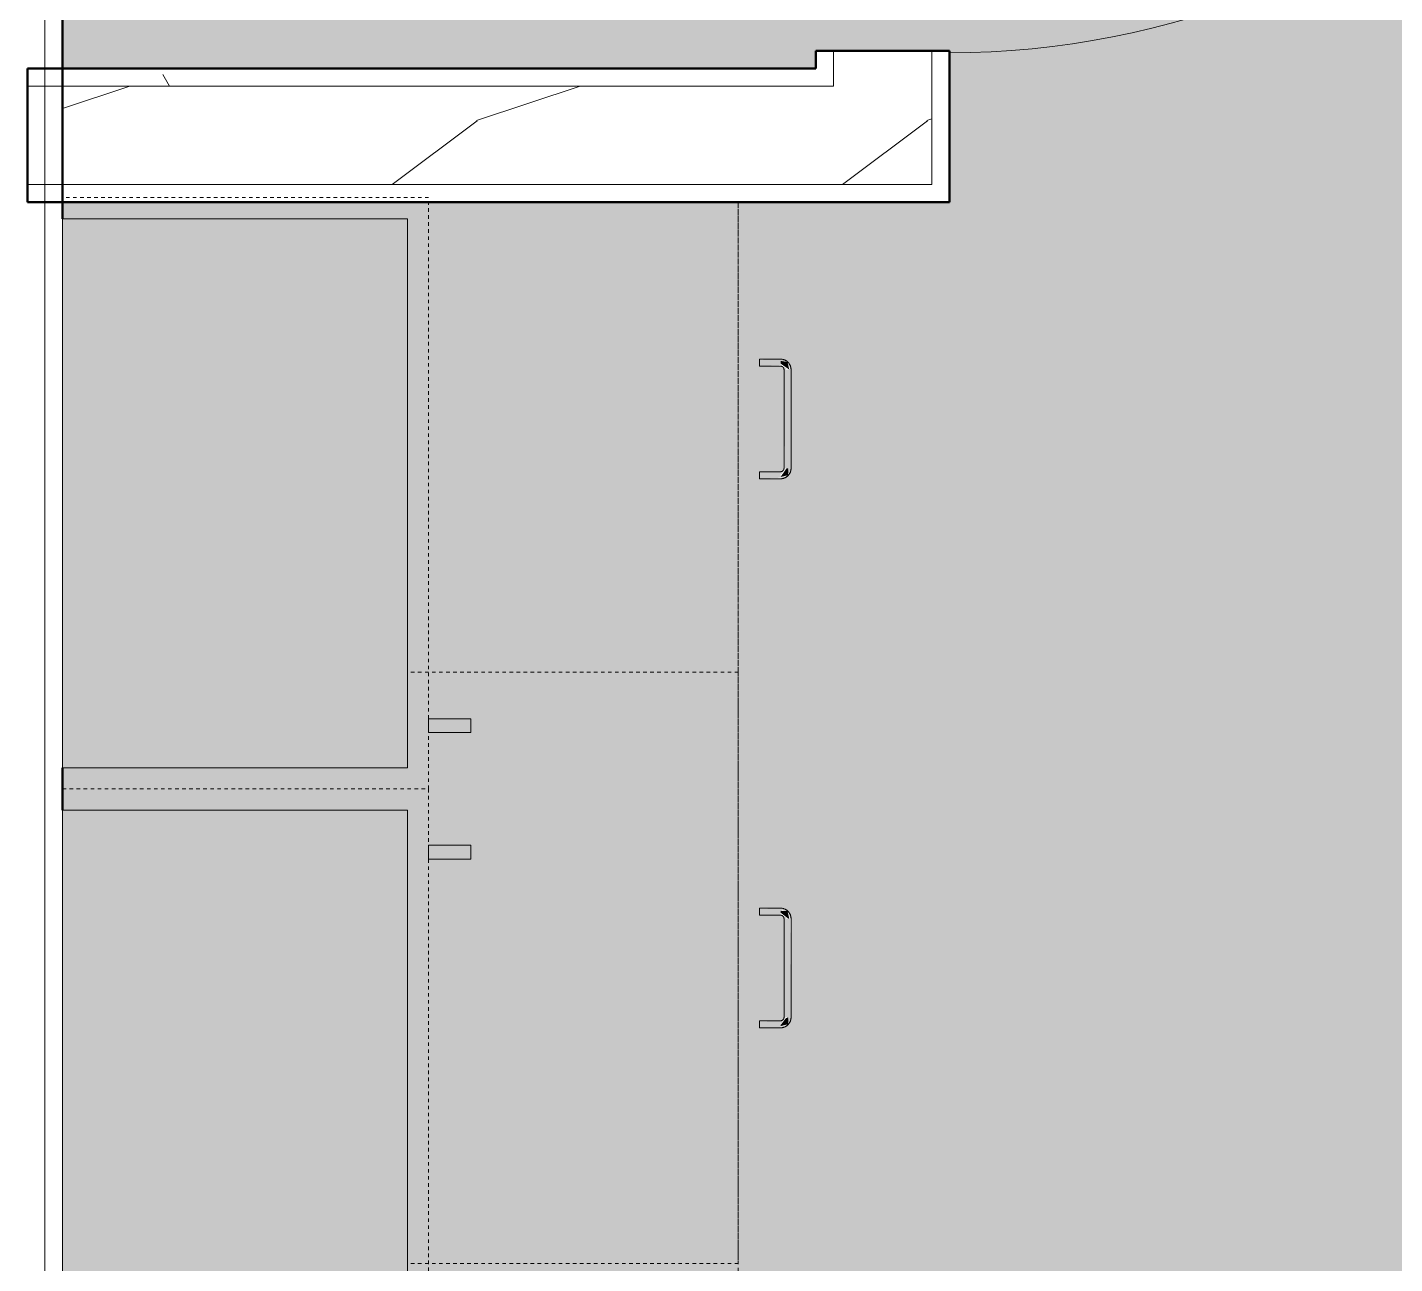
# Model space of a CAD drawing. Header units: inches. Extents: x -4218 to -1814, y 9706 to 12426.
# Drawn here: x -3336.97 to -3288.41, y 12035.33 to 12079.24 of the extents above; entities that cross this region are included whole.
import ezdxf

# ---------------------------------------------------------------- set-up
doc = ezdxf.new("R2010")
doc.units = ezdxf.units.IN
doc.header["$MEASUREMENT"] = 0
doc.linetypes.add('Dash', pattern=[0.25, 0.125, -0.125])
for name, color, linetype, lineweight in [('0-1', 7, 'Continuous', 5), ('0-2', 10, 'Continuous', 13), ('A-AREA-PATT-3', 7, 'Continuous', 9), ('A-DOOR-1', 7, 'Continuous', 9), ('A-DOOR-2', 50, 'Continuous', 20), ('A-WALL', 113, 'Continuous', 13), ('A-WALL-2', 250, 'Continuous', 50), ('A-WALL-3', 10, 'Continuous', 13), ('A-WALL-PATT-1', 7, 'Continuous', 9), ('A-WALL-PATT-2', 55, 'Continuous', 9), ('A-WALL-PATT-6', 111, 'Continuous', 9), ('I-WALL-3', 2, 'Continuous', 50), ('Q-CASE', 31, 'Continuous', 9), ('Q-CASE-1', 9, 'Continuous', 9), ('Q-CASE-3', 7, 'Continuous', 9), ('Q-CASE-4', 7, 'Dash', 9), ('Q-CASE-HDLN-1', 7, 'Dash', 9), ('Q-CASE-HDLN-2', 31, 'Continuous', 9)]:
    doc.layers.add(name, color=color, linetype=linetype, lineweight=lineweight)
pattern_1 = [(0, (0, 0), (30.72, 7.68), [1.267, -21.773, 1.267, -21.773, -122.88]), (0, (0, 0), (30.72, 7.68), [-46.08, 1.267, -44.813, 1.267, -21.773, -53.76]), (0, (0, 0), (30.72, 7.68), [-115.2, 1.267, -14.093, 1.267, -37.133]), (120, (11.52, 3.84), (-22.011075, 22.7643004), [1.267, -21.773, 1.267, -21.773, -122.88]), (120, (11.52, 3.84), (-22.011075, 22.7643004), [-46.08, 1.267, -44.813, 1.267, -21.773, -53.76]), (120, (11.52, 3.84), (-22.011075, 22.7643004), [-115.2, 1.267, -14.093, 1.267, -37.133]), (240, (15.36, 19.2), (-8.708925, -30.4443004), [1.267, -21.773, 1.267, -21.773, -122.88]), (240, (15.36, 19.2), (-8.708925, -30.4443004), [-46.08, 1.267, -44.813, 1.267, -21.773, -53.76]), (240, (15.36, 19.2), (-8.708925, -30.4443004), [-115.2, 1.267, -14.093, 1.267, -37.133])]
pattern_2 = [(216.87, (6.397, 15.994), (47.98094286, 31.9870857), [7.997, -71.971]), (206.565, (15.994, 11.196), (-15.993714, -15.9941327), [17.881, -17.881]), (198.435, (15.994, 3.199), (-31.9867405, -15.9938803), [10.115, -40.461])]

# ---------------------------------------------------------------- blocks, each defined once
blk = doc.blocks.new('OD_CW_Countertop - OD_CW_Countertop-2380624-FLOOR PLAN - 2ND FLOOR')
at = {"layer": 'Q-CASE-HDLN-1'}
blk.add_line((0.738, 0), (130.706, 0), dxfattribs=at)
blk = doc.blocks.new('Single-Flush - 30_ x 80_ - MAGIC PAK DOOR-1421383-FLOOR PLAN - 2ND FLOOR')
at = {"layer": 'A-DOOR-1'}
blk.add_arc((15, -2.375), 30.067, 180, 266.1859, dxfattribs=at)
at = {"layer": 'A-DOOR-2'}
for p, q in [((13, -2.375), (13, -32.375)), ((15, -2.375), (13, -2.375)), ((15, -2.375), (15, -32.375)), ((15, -32.375), (13, -32.375))]:
    blk.add_line(p, q, dxfattribs=at)
blk = doc.blocks.new('Drawer_Base_Cabinet_3_drawer_12205 - 21_-V65-FLOOR PLAN - 2ND FLOOR')
at = {"layer": 'Q-CASE'}
for points in [[(-1.383, -25.5), (-1.142, -25.5), (-1.174, -24.75), (-1.383, -24.75), (-1.383, -25.447)], [(2.617, -25.5), (2.858, -25.5), (2.826, -24.75), (2.617, -24.75)], [(-1.325, -25.5), (-1.262, -25.768), (-1.012, -25.782), (-1.047, -25.687), (-1.295, -25.5)], [(-1.012, -25.625), (-1.012, -25.875), (2.488, -25.838), (2.488, -25.625), (-0.425, -25.625)], [(2.488, -25.812), (2.756, -25.75), (2.77, -25.5), (2.705, -25.5), (2.488, -25.782)]]:
    blk.add_hatch(color=256, dxfattribs=at).paths.add_polyline_path(points, flags=0)
at = {"layer": 'Q-CASE-HDLN-1'}
for p, q in [((-9.762, -24), (-9.762, -12.25)), ((11.238, -24), (11.238, -12.25)), ((11.238, -24), (-9.762, -24))]:
    blk.add_line(p, q, dxfattribs=at)
at = {"layer": 'Q-CASE-HDLN-2'}
for p, q in [((-1.387, -24.75), (-1.387, -25.5)), ((-1.387, -24.75), (-1.383, -24.75)), ((-1.383, -24.75), (-1.387, -24.75)), ((-1.387, -24.75), (-1.387, -25.5)), ((-1.387, -24.75), (-1.383, -24.75)), ((-1.383, -24.75), (-1.387, -24.75)), ((-1.387, -24.75), (-1.387, -25.5)), ((-1.387, -24.75), (-1.137, -24.75)), ((-1.383, -24.75), (-1.387, -24.75)), ((-1.142, -24.75), (-1.137, -24.75)), ((-1.137, -24.75), (-1.142, -24.75)), ((-1.142, -24.75), (-1.137, -24.75)), ((-1.137, -24.75), (-1.142, -24.75)), ((-1.137, -24.75), (-1.142, -24.75)), ((-1.137, -25.5), (-1.137, -24.75)), ((-1.137, -25.5), (-1.137, -24.75)), ((-1.137, -25.5), (-1.137, -24.75)), ((2.613, -24.75), (2.613, -25.5)), ((2.617, -24.75), (2.613, -24.75)), ((2.613, -24.75), (2.617, -24.75)), ((2.613, -24.75), (2.613, -25.5)), ((2.617, -24.75), (2.613, -24.75)), ((2.613, -24.75), (2.617, -24.75)), ((2.613, -24.75), (2.613, -25.5)), ((2.617, -24.75), (2.613, -24.75)), ((2.613, -24.75), (2.863, -24.75)), ((2.863, -24.75), (2.858, -24.75)), ((2.858, -24.75), (2.863, -24.75)), ((2.863, -24.75), (2.858, -24.75)), ((2.858, -24.75), (2.863, -24.75)), ((2.863, -24.75), (2.858, -24.75)), ((2.863, -25.5), (2.863, -24.75)), ((2.863, -25.5), (2.863, -24.75)), ((2.863, -25.5), (2.863, -24.75)), ((2.488, -25.625), (-1.012, -25.625)), ((-1.012, -25.875), (2.488, -25.875))]:
    blk.add_line(p, q, dxfattribs=at)
at = {"layer": 'Q-CASE-HDLN-2', "flags": 128}
for points in [[(-1.387, -25.5), (-1.387, -25.515), (-1.386, -25.53), (-1.385, -25.545), (-1.383, -25.56), (-1.38, -25.575), (-1.377, -25.589), (-1.373, -25.604), (-1.368, -25.618), (-1.363, -25.632), (-1.358, -25.646), (-1.352, -25.66), (-1.345, -25.673), (-1.338, -25.686), (-1.33, -25.699), (-1.322, -25.712), (-1.313, -25.724), (-1.304, -25.736), (-1.294, -25.747), (-1.284, -25.758)], [(-1.387, -25.5), (-1.387, -25.515), (-1.386, -25.53), (-1.385, -25.545), (-1.383, -25.56), (-1.38, -25.575), (-1.377, -25.589), (-1.373, -25.604), (-1.368, -25.618), (-1.363, -25.632), (-1.358, -25.646), (-1.352, -25.66), (-1.345, -25.673), (-1.338, -25.686), (-1.33, -25.699), (-1.322, -25.712), (-1.313, -25.724), (-1.304, -25.736), (-1.294, -25.747), (-1.284, -25.758)], [(-1.387, -25.5), (-1.387, -25.515), (-1.386, -25.53), (-1.385, -25.545), (-1.383, -25.56), (-1.38, -25.575), (-1.377, -25.589), (-1.373, -25.604), (-1.368, -25.618), (-1.363, -25.632), (-1.358, -25.646), (-1.352, -25.66), (-1.345, -25.673), (-1.338, -25.686), (-1.33, -25.699), (-1.322, -25.712), (-1.313, -25.724), (-1.304, -25.736), (-1.294, -25.747), (-1.284, -25.758), (-1.274, -25.769), (-1.263, -25.779), (-1.251, -25.789), (-1.239, -25.798), (-1.227, -25.807), (-1.215, -25.816), (-1.202, -25.823), (-1.189, -25.831), (-1.176, -25.838), (-1.162, -25.844), (-1.148, -25.85), (-1.134, -25.855), (-1.12, -25.859), (-1.105, -25.863), (-1.091, -25.867), (-1.076, -25.87), (-1.061, -25.872), (-1.046, -25.873), (-1.031, -25.875), (-1.016, -25.875), (-1.012, -25.875)], [(-1.012, -25.625), (-1.017, -25.625), (-1.022, -25.625), (-1.027, -25.624), (-1.032, -25.623), (-1.037, -25.623), (-1.042, -25.621), (-1.047, -25.62), (-1.052, -25.619), (-1.056, -25.617), (-1.061, -25.615), (-1.066, -25.613), (-1.07, -25.611), (-1.074, -25.608), (-1.079, -25.606), (-1.083, -25.603), (-1.087, -25.6), (-1.091, -25.597), (-1.095, -25.594), (-1.098, -25.591), (-1.102, -25.587), (-1.105, -25.583), (-1.109, -25.58), (-1.112, -25.576), (-1.115, -25.572), (-1.117, -25.568), (-1.12, -25.563), (-1.123, -25.559), (-1.125, -25.554), (-1.127, -25.55), (-1.129, -25.545), (-1.131, -25.541), (-1.132, -25.536), (-1.133, -25.531), (-1.135, -25.526), (-1.135, -25.521), (-1.136, -25.516), (-1.137, -25.511), (-1.137, -25.506), (-1.137, -25.501), (-1.137, -25.5)], [(-1.012, -25.625), (-1.017, -25.625), (-1.022, -25.625), (-1.027, -25.624), (-1.032, -25.623), (-1.037, -25.623), (-1.042, -25.621), (-1.047, -25.62), (-1.052, -25.619), (-1.056, -25.617), (-1.061, -25.615), (-1.066, -25.613), (-1.07, -25.611), (-1.074, -25.608), (-1.079, -25.606), (-1.083, -25.603), (-1.087, -25.6), (-1.091, -25.597), (-1.095, -25.594), (-1.098, -25.591), (-1.102, -25.587), (-1.105, -25.583), (-1.109, -25.58), (-1.112, -25.576), (-1.115, -25.572), (-1.117, -25.568), (-1.12, -25.563), (-1.123, -25.559), (-1.125, -25.554), (-1.127, -25.55), (-1.129, -25.545), (-1.131, -25.541), (-1.132, -25.536), (-1.133, -25.531), (-1.135, -25.526), (-1.135, -25.521), (-1.136, -25.516), (-1.137, -25.511), (-1.137, -25.506), (-1.137, -25.501), (-1.137, -25.5)], [(-1.012, -25.625), (-1.017, -25.625), (-1.022, -25.625), (-1.027, -25.624), (-1.032, -25.623), (-1.037, -25.623), (-1.042, -25.621), (-1.047, -25.62), (-1.052, -25.619), (-1.056, -25.617), (-1.061, -25.615), (-1.066, -25.613), (-1.07, -25.611), (-1.074, -25.608), (-1.079, -25.606), (-1.083, -25.603), (-1.087, -25.6), (-1.091, -25.597), (-1.095, -25.594), (-1.098, -25.591), (-1.102, -25.587), (-1.105, -25.583), (-1.109, -25.58), (-1.112, -25.576), (-1.115, -25.572), (-1.117, -25.568), (-1.12, -25.563), (-1.123, -25.559), (-1.125, -25.554), (-1.127, -25.55), (-1.129, -25.545), (-1.131, -25.541), (-1.132, -25.536), (-1.133, -25.531), (-1.135, -25.526), (-1.135, -25.521), (-1.136, -25.516), (-1.137, -25.511), (-1.137, -25.506), (-1.137, -25.501), (-1.137, -25.5)], [(2.488, -25.875), (2.503, -25.875), (2.518, -25.874), (2.533, -25.872), (2.547, -25.87), (2.562, -25.868), (2.577, -25.864), (2.591, -25.86), (2.606, -25.856), (2.62, -25.851), (2.634, -25.845), (2.647, -25.839), (2.661, -25.833), (2.674, -25.825), (2.687, -25.818), (2.699, -25.81), (2.712, -25.801), (2.724, -25.792), (2.735, -25.782), (2.746, -25.772), (2.757, -25.761), (2.767, -25.75), (2.777, -25.739), (2.786, -25.727), (2.795, -25.715), (2.803, -25.703), (2.811, -25.69), (2.818, -25.677), (2.825, -25.663), (2.832, -25.65), (2.837, -25.636), (2.842, -25.622), (2.847, -25.608), (2.851, -25.593), (2.854, -25.578), (2.857, -25.564), (2.86, -25.549), (2.861, -25.534), (2.862, -25.519), (2.863, -25.504), (2.863, -25.5)], [(2.613, -25.5), (2.613, -25.505), (2.612, -25.51), (2.612, -25.515), (2.611, -25.52), (2.61, -25.525), (2.609, -25.53), (2.608, -25.535), (2.606, -25.539), (2.605, -25.544), (2.603, -25.549), (2.601, -25.553), (2.599, -25.558), (2.596, -25.562), (2.594, -25.566), (2.591, -25.571), (2.588, -25.575), (2.585, -25.579), (2.582, -25.582), (2.578, -25.586), (2.575, -25.59), (2.571, -25.593), (2.567, -25.596), (2.563, -25.599), (2.559, -25.602), (2.555, -25.605), (2.551, -25.608), (2.547, -25.61), (2.542, -25.613), (2.538, -25.615), (2.533, -25.617), (2.528, -25.618), (2.524, -25.62), (2.519, -25.621), (2.514, -25.622), (2.509, -25.623), (2.504, -25.624), (2.499, -25.624), (2.494, -25.625), (2.489, -25.625), (2.488, -25.625)], [(2.613, -25.5), (2.613, -25.505), (2.612, -25.51), (2.612, -25.515), (2.611, -25.52), (2.61, -25.525), (2.609, -25.53), (2.608, -25.535), (2.606, -25.539), (2.605, -25.544), (2.603, -25.549), (2.601, -25.553), (2.599, -25.558), (2.596, -25.562), (2.594, -25.566), (2.591, -25.571), (2.588, -25.575), (2.585, -25.579), (2.582, -25.582), (2.578, -25.586), (2.575, -25.59), (2.571, -25.593), (2.567, -25.596), (2.563, -25.599), (2.559, -25.602), (2.555, -25.605), (2.551, -25.608), (2.547, -25.61), (2.542, -25.613), (2.538, -25.615), (2.533, -25.617), (2.528, -25.618), (2.524, -25.62), (2.519, -25.621), (2.514, -25.622), (2.509, -25.623), (2.504, -25.624), (2.499, -25.624), (2.494, -25.625), (2.489, -25.625)], [(2.613, -25.5), (2.613, -25.505), (2.612, -25.51), (2.612, -25.515), (2.611, -25.52), (2.61, -25.525), (2.609, -25.53), (2.608, -25.535), (2.606, -25.539), (2.605, -25.544), (2.603, -25.549), (2.601, -25.553), (2.599, -25.558), (2.596, -25.562), (2.594, -25.566), (2.591, -25.571), (2.588, -25.575), (2.585, -25.579), (2.582, -25.582), (2.578, -25.586), (2.575, -25.59), (2.571, -25.593), (2.567, -25.596), (2.563, -25.599), (2.559, -25.602), (2.555, -25.605), (2.551, -25.608), (2.547, -25.61), (2.542, -25.613), (2.538, -25.615), (2.533, -25.617), (2.528, -25.618), (2.524, -25.62), (2.519, -25.621), (2.514, -25.622), (2.509, -25.623), (2.504, -25.624), (2.499, -25.624), (2.494, -25.625), (2.489, -25.625)], [(2.767, -25.75), (2.777, -25.739), (2.786, -25.727), (2.795, -25.715), (2.803, -25.703), (2.811, -25.69), (2.818, -25.677), (2.825, -25.663), (2.832, -25.65), (2.837, -25.636), (2.842, -25.622), (2.847, -25.608), (2.851, -25.593), (2.854, -25.578), (2.857, -25.564), (2.86, -25.549), (2.861, -25.534), (2.862, -25.519), (2.863, -25.504), (2.863, -25.5)], [(2.767, -25.75), (2.777, -25.739), (2.786, -25.727), (2.795, -25.715), (2.803, -25.703), (2.811, -25.69), (2.818, -25.677), (2.825, -25.663), (2.832, -25.65), (2.837, -25.636), (2.842, -25.622), (2.847, -25.608), (2.851, -25.593), (2.854, -25.578), (2.857, -25.564), (2.86, -25.549), (2.861, -25.534), (2.862, -25.519), (2.863, -25.504), (2.863, -25.5)], [(-1.263, -25.779), (-1.251, -25.789), (-1.239, -25.798), (-1.227, -25.807), (-1.215, -25.816), (-1.202, -25.823), (-1.189, -25.831), (-1.176, -25.838), (-1.162, -25.844), (-1.148, -25.85), (-1.134, -25.855), (-1.12, -25.859), (-1.105, -25.863), (-1.091, -25.867), (-1.076, -25.87), (-1.061, -25.872), (-1.046, -25.873), (-1.031, -25.875), (-1.016, -25.875), (-1.012, -25.875)], [(-1.263, -25.779), (-1.251, -25.789), (-1.239, -25.798), (-1.227, -25.807), (-1.215, -25.816), (-1.202, -25.823), (-1.189, -25.831), (-1.176, -25.838), (-1.162, -25.844), (-1.148, -25.85), (-1.134, -25.855), (-1.12, -25.859), (-1.105, -25.863), (-1.091, -25.867), (-1.076, -25.87), (-1.061, -25.872), (-1.046, -25.873), (-1.031, -25.875), (-1.016, -25.875), (-1.012, -25.875)], [(2.488, -25.875), (2.503, -25.875), (2.518, -25.874), (2.533, -25.872), (2.547, -25.87), (2.562, -25.868), (2.577, -25.864), (2.591, -25.86), (2.606, -25.856), (2.62, -25.851), (2.634, -25.845), (2.647, -25.839), (2.661, -25.833), (2.674, -25.825), (2.687, -25.818), (2.699, -25.81), (2.712, -25.801), (2.724, -25.792), (2.735, -25.782), (2.746, -25.772)], [(2.488, -25.875), (2.503, -25.875), (2.518, -25.874), (2.533, -25.872), (2.547, -25.87), (2.562, -25.868), (2.577, -25.864), (2.591, -25.86), (2.606, -25.856), (2.62, -25.851), (2.634, -25.845), (2.647, -25.839), (2.661, -25.833), (2.674, -25.825), (2.687, -25.818), (2.699, -25.81), (2.712, -25.801), (2.724, -25.792), (2.735, -25.782), (2.746, -25.772)]]:
    blk.add_lwpolyline(points, dxfattribs=at)
blk = doc.blocks.new('Drawer_Base_Cabinet_3_drawer_12205 - 18_-V83-FLOOR PLAN - 2ND FLOOR')
at = {"layer": 'Q-CASE'}
for points in [[(-1.142, -24.75), (-1.383, -24.75), (-1.351, -25.5), (-1.142, -25.5)], [(2.858, -25.174), (2.826, -24.75), (2.617, -24.75), (2.649, -25.5), (2.858, -25.5)], [(-1.012, -25.718), (-1.325, -25.5), (-1.262, -25.768), (-1.012, -25.782), (-1.012, -25.75)], [(2.488, -25.875), (2.488, -25.625), (-1.012, -25.662), (-1.012, -25.875), (2.431, -25.875)], [(2.8, -25.5), (2.705, -25.5), (2.488, -25.813), (2.756, -25.75), (2.776, -25.636)]]:
    blk.add_hatch(color=256, dxfattribs=at).paths.add_polyline_path(points, flags=0)
at = {"layer": 'Q-CASE-HDLN-1'}
for p, q in [((-8.262, -24), (-8.262, -12.25)), ((8.436, -24), (-8.262, -24))]:
    blk.add_line(p, q, dxfattribs=at)
at = {"layer": 'Q-CASE-HDLN-2'}
for p, q in [((-1.387, -24.75), (-1.387, -25.5)), ((-1.387, -24.75), (-1.383, -24.75)), ((-1.383, -24.75), (-1.387, -24.75)), ((-1.387, -24.75), (-1.387, -25.5)), ((-1.387, -24.75), (-1.383, -24.75)), ((-1.383, -24.75), (-1.387, -24.75)), ((-1.387, -24.75), (-1.387, -25.5)), ((-1.387, -24.75), (-1.137, -24.75)), ((-1.383, -24.75), (-1.387, -24.75)), ((-1.142, -24.75), (-1.137, -24.75)), ((-1.137, -24.75), (-1.142, -24.75)), ((-1.142, -24.75), (-1.137, -24.75)), ((-1.137, -24.75), (-1.142, -24.75)), ((-1.137, -24.75), (-1.142, -24.75)), ((-1.137, -25.5), (-1.137, -24.75)), ((-1.137, -25.5), (-1.137, -24.75)), ((-1.137, -25.5), (-1.137, -24.75)), ((2.613, -24.75), (2.613, -25.5)), ((2.617, -24.75), (2.613, -24.75)), ((2.613, -24.75), (2.617, -24.75)), ((2.613, -24.75), (2.613, -25.5)), ((2.617, -24.75), (2.613, -24.75)), ((2.613, -24.75), (2.617, -24.75)), ((2.613, -24.75), (2.613, -25.5)), ((2.617, -24.75), (2.613, -24.75)), ((2.613, -24.75), (2.863, -24.75)), ((2.863, -24.75), (2.858, -24.75)), ((2.858, -24.75), (2.863, -24.75)), ((2.863, -24.75), (2.858, -24.75)), ((2.858, -24.75), (2.863, -24.75)), ((2.863, -24.75), (2.858, -24.75)), ((2.863, -25.5), (2.863, -24.75)), ((2.863, -25.5), (2.863, -24.75)), ((2.863, -25.5), (2.863, -24.75)), ((2.488, -25.625), (-1.012, -25.625)), ((-1.012, -25.875), (2.488, -25.875))]:
    blk.add_line(p, q, dxfattribs=at)
at = {"layer": 'Q-CASE-HDLN-2', "flags": 128}
for points in [[(-1.387, -25.5), (-1.387, -25.515), (-1.386, -25.53), (-1.385, -25.545), (-1.383, -25.56), (-1.38, -25.575), (-1.377, -25.589), (-1.373, -25.604), (-1.368, -25.618), (-1.363, -25.632), (-1.358, -25.646), (-1.352, -25.66), (-1.345, -25.673), (-1.338, -25.686), (-1.33, -25.699), (-1.322, -25.712), (-1.313, -25.724), (-1.304, -25.736), (-1.294, -25.747), (-1.284, -25.758)], [(-1.387, -25.5), (-1.387, -25.515), (-1.386, -25.53), (-1.385, -25.545), (-1.383, -25.56), (-1.38, -25.575), (-1.377, -25.589), (-1.373, -25.604), (-1.368, -25.618), (-1.363, -25.632), (-1.358, -25.646), (-1.352, -25.66), (-1.345, -25.673), (-1.338, -25.686), (-1.33, -25.699), (-1.322, -25.712), (-1.313, -25.724), (-1.304, -25.736), (-1.294, -25.747), (-1.284, -25.758)], [(-1.387, -25.5), (-1.387, -25.515), (-1.386, -25.53), (-1.385, -25.545), (-1.383, -25.56), (-1.38, -25.575), (-1.377, -25.589), (-1.373, -25.604), (-1.368, -25.618), (-1.363, -25.632), (-1.358, -25.646), (-1.352, -25.66), (-1.345, -25.673), (-1.338, -25.686), (-1.33, -25.699), (-1.322, -25.712), (-1.313, -25.724), (-1.304, -25.736), (-1.294, -25.747), (-1.284, -25.758), (-1.274, -25.769), (-1.263, -25.779), (-1.251, -25.789), (-1.239, -25.798), (-1.227, -25.807), (-1.215, -25.816), (-1.202, -25.823), (-1.189, -25.831), (-1.176, -25.838), (-1.162, -25.844), (-1.148, -25.85), (-1.134, -25.855), (-1.12, -25.859), (-1.105, -25.863), (-1.091, -25.867), (-1.076, -25.87), (-1.061, -25.872), (-1.046, -25.873), (-1.031, -25.875), (-1.016, -25.875), (-1.012, -25.875)], [(-1.012, -25.625), (-1.017, -25.625), (-1.022, -25.625), (-1.027, -25.624), (-1.032, -25.623), (-1.037, -25.623), (-1.042, -25.621), (-1.047, -25.62), (-1.052, -25.619), (-1.056, -25.617), (-1.061, -25.615), (-1.066, -25.613), (-1.07, -25.611), (-1.074, -25.608), (-1.079, -25.606), (-1.083, -25.603), (-1.087, -25.6), (-1.091, -25.597), (-1.095, -25.594), (-1.098, -25.591), (-1.102, -25.587), (-1.105, -25.583), (-1.109, -25.58), (-1.112, -25.576), (-1.115, -25.572), (-1.117, -25.568), (-1.12, -25.563), (-1.123, -25.559), (-1.125, -25.554), (-1.127, -25.55), (-1.129, -25.545), (-1.131, -25.541), (-1.132, -25.536), (-1.133, -25.531), (-1.135, -25.526), (-1.135, -25.521), (-1.136, -25.516), (-1.137, -25.511), (-1.137, -25.506), (-1.137, -25.501), (-1.137, -25.5)], [(-1.012, -25.625), (-1.017, -25.625), (-1.022, -25.625), (-1.027, -25.624), (-1.032, -25.623), (-1.037, -25.623), (-1.042, -25.621), (-1.047, -25.62), (-1.052, -25.619), (-1.056, -25.617), (-1.061, -25.615), (-1.066, -25.613), (-1.07, -25.611), (-1.074, -25.608), (-1.079, -25.606), (-1.083, -25.603), (-1.087, -25.6), (-1.091, -25.597), (-1.095, -25.594), (-1.098, -25.591), (-1.102, -25.587), (-1.105, -25.583), (-1.109, -25.58), (-1.112, -25.576), (-1.115, -25.572), (-1.117, -25.568), (-1.12, -25.563), (-1.123, -25.559), (-1.125, -25.554), (-1.127, -25.55), (-1.129, -25.545), (-1.131, -25.541), (-1.132, -25.536), (-1.133, -25.531), (-1.135, -25.526), (-1.135, -25.521), (-1.136, -25.516), (-1.137, -25.511), (-1.137, -25.506), (-1.137, -25.501), (-1.137, -25.5)], [(-1.012, -25.625), (-1.017, -25.625), (-1.022, -25.625), (-1.027, -25.624), (-1.032, -25.623), (-1.037, -25.623), (-1.042, -25.621), (-1.047, -25.62), (-1.052, -25.619), (-1.056, -25.617), (-1.061, -25.615), (-1.066, -25.613), (-1.07, -25.611), (-1.074, -25.608), (-1.079, -25.606), (-1.083, -25.603), (-1.087, -25.6), (-1.091, -25.597), (-1.095, -25.594), (-1.098, -25.591), (-1.102, -25.587), (-1.105, -25.583), (-1.109, -25.58), (-1.112, -25.576), (-1.115, -25.572), (-1.117, -25.568), (-1.12, -25.563), (-1.123, -25.559), (-1.125, -25.554), (-1.127, -25.55), (-1.129, -25.545), (-1.131, -25.541), (-1.132, -25.536), (-1.133, -25.531), (-1.135, -25.526), (-1.135, -25.521), (-1.136, -25.516), (-1.137, -25.511), (-1.137, -25.506), (-1.137, -25.501), (-1.137, -25.5)], [(2.488, -25.875), (2.503, -25.875), (2.518, -25.874), (2.533, -25.872), (2.547, -25.87), (2.562, -25.868), (2.577, -25.864), (2.591, -25.86), (2.606, -25.856), (2.62, -25.851), (2.634, -25.845), (2.647, -25.839), (2.661, -25.833), (2.674, -25.825), (2.687, -25.818), (2.699, -25.81), (2.712, -25.801), (2.724, -25.792), (2.735, -25.782), (2.746, -25.772), (2.757, -25.761), (2.767, -25.75), (2.777, -25.739), (2.786, -25.727), (2.795, -25.715), (2.803, -25.703), (2.811, -25.69), (2.818, -25.677), (2.825, -25.663), (2.832, -25.65), (2.837, -25.636), (2.842, -25.622), (2.847, -25.608), (2.851, -25.593), (2.854, -25.578), (2.857, -25.564), (2.86, -25.549), (2.861, -25.534), (2.862, -25.519), (2.863, -25.504), (2.863, -25.5)], [(2.613, -25.5), (2.613, -25.505), (2.612, -25.51), (2.612, -25.515), (2.611, -25.52), (2.61, -25.525), (2.609, -25.53), (2.608, -25.535), (2.606, -25.539), (2.605, -25.544), (2.603, -25.549), (2.601, -25.553), (2.599, -25.558), (2.596, -25.562), (2.594, -25.566), (2.591, -25.571), (2.588, -25.575), (2.585, -25.579), (2.582, -25.582), (2.578, -25.586), (2.575, -25.59), (2.571, -25.593), (2.567, -25.596), (2.563, -25.599), (2.559, -25.602), (2.555, -25.605), (2.551, -25.608), (2.547, -25.61), (2.542, -25.613), (2.538, -25.615), (2.533, -25.617), (2.528, -25.618), (2.524, -25.62), (2.519, -25.621), (2.514, -25.622), (2.509, -25.623), (2.504, -25.624), (2.499, -25.624), (2.494, -25.625), (2.489, -25.625), (2.488, -25.625)], [(2.613, -25.5), (2.613, -25.505), (2.612, -25.51), (2.612, -25.515), (2.611, -25.52), (2.61, -25.525), (2.609, -25.53), (2.608, -25.535), (2.606, -25.539), (2.605, -25.544), (2.603, -25.549), (2.601, -25.553), (2.599, -25.558), (2.596, -25.562), (2.594, -25.566), (2.591, -25.571), (2.588, -25.575), (2.585, -25.579), (2.582, -25.582), (2.578, -25.586), (2.575, -25.59), (2.571, -25.593), (2.567, -25.596), (2.563, -25.599), (2.559, -25.602), (2.555, -25.605), (2.551, -25.608), (2.547, -25.61), (2.542, -25.613), (2.538, -25.615), (2.533, -25.617), (2.528, -25.618), (2.524, -25.62), (2.519, -25.621), (2.514, -25.622), (2.509, -25.623), (2.504, -25.624), (2.499, -25.624), (2.494, -25.625), (2.489, -25.625)], [(2.613, -25.5), (2.613, -25.505), (2.612, -25.51), (2.612, -25.515), (2.611, -25.52), (2.61, -25.525), (2.609, -25.53), (2.608, -25.535), (2.606, -25.539), (2.605, -25.544), (2.603, -25.549), (2.601, -25.553), (2.599, -25.558), (2.596, -25.562), (2.594, -25.566), (2.591, -25.571), (2.588, -25.575), (2.585, -25.579), (2.582, -25.582), (2.578, -25.586), (2.575, -25.59), (2.571, -25.593), (2.567, -25.596), (2.563, -25.599), (2.559, -25.602), (2.555, -25.605), (2.551, -25.608), (2.547, -25.61), (2.542, -25.613), (2.538, -25.615), (2.533, -25.617), (2.528, -25.618), (2.524, -25.62), (2.519, -25.621), (2.514, -25.622), (2.509, -25.623), (2.504, -25.624), (2.499, -25.624), (2.494, -25.625), (2.489, -25.625)], [(2.767, -25.75), (2.777, -25.739), (2.786, -25.727), (2.795, -25.715), (2.803, -25.703), (2.811, -25.69), (2.818, -25.677), (2.825, -25.663), (2.832, -25.65), (2.837, -25.636), (2.842, -25.622), (2.847, -25.608), (2.851, -25.593), (2.854, -25.578), (2.857, -25.564), (2.86, -25.549), (2.861, -25.534), (2.862, -25.519), (2.863, -25.504), (2.863, -25.5)], [(2.767, -25.75), (2.777, -25.739), (2.786, -25.727), (2.795, -25.715), (2.803, -25.703), (2.811, -25.69), (2.818, -25.677), (2.825, -25.663), (2.832, -25.65), (2.837, -25.636), (2.842, -25.622), (2.847, -25.608), (2.851, -25.593), (2.854, -25.578), (2.857, -25.564), (2.86, -25.549), (2.861, -25.534), (2.862, -25.519), (2.863, -25.504), (2.863, -25.5)], [(-1.263, -25.779), (-1.251, -25.789), (-1.239, -25.798), (-1.227, -25.807), (-1.215, -25.816), (-1.202, -25.823), (-1.189, -25.831), (-1.176, -25.838), (-1.162, -25.844), (-1.148, -25.85), (-1.134, -25.855), (-1.12, -25.859), (-1.105, -25.863), (-1.091, -25.867), (-1.076, -25.87), (-1.061, -25.872), (-1.046, -25.873), (-1.031, -25.875), (-1.016, -25.875), (-1.012, -25.875)], [(-1.263, -25.779), (-1.251, -25.789), (-1.239, -25.798), (-1.227, -25.807), (-1.215, -25.816), (-1.202, -25.823), (-1.189, -25.831), (-1.176, -25.838), (-1.162, -25.844), (-1.148, -25.85), (-1.134, -25.855), (-1.12, -25.859), (-1.105, -25.863), (-1.091, -25.867), (-1.076, -25.87), (-1.061, -25.872), (-1.046, -25.873), (-1.031, -25.875), (-1.016, -25.875), (-1.012, -25.875)], [(2.488, -25.875), (2.503, -25.875), (2.518, -25.874), (2.533, -25.872), (2.547, -25.87), (2.562, -25.868), (2.577, -25.864), (2.591, -25.86), (2.606, -25.856), (2.62, -25.851), (2.634, -25.845), (2.647, -25.839), (2.661, -25.833), (2.674, -25.825), (2.687, -25.818), (2.699, -25.81), (2.712, -25.801), (2.724, -25.792), (2.735, -25.782), (2.746, -25.772)], [(2.488, -25.875), (2.503, -25.875), (2.518, -25.874), (2.533, -25.872), (2.547, -25.87), (2.562, -25.868), (2.577, -25.864), (2.591, -25.86), (2.606, -25.856), (2.62, -25.851), (2.634, -25.845), (2.647, -25.839), (2.661, -25.833), (2.674, -25.825), (2.687, -25.818), (2.699, -25.81), (2.712, -25.801), (2.724, -25.792), (2.735, -25.782), (2.746, -25.772)]]:
    blk.add_lwpolyline(points, dxfattribs=at)
blk = doc.blocks.new('300 Series Wall Hung Cabinet_301 - 21_-2351003-FLOOR PLAN - 2ND FLOOR')
at = {"layer": 'Q-CASE-1'}
for points in [[(-8.5, 13.188), (-8.012, 13.188), (-8.012, 14.687), (-8.5, 14.687)], [(-9.75, 0.187), (9.75, 0.187), (9.75, 12.438), (-9.75, 12.438), (-9.75, 8.386)]]:
    blk.add_hatch(color=256, dxfattribs=at).paths.add_polyline_path(points, flags=0)
at = {"layer": 'Q-CASE-3'}
for p, q in [((-8.012, 14.687), (-8.5, 14.687)), ((-8.5, 14.687), (-8.5, 13.188)), ((-8.012, 13.188), (-8.012, 14.687)), ((-8.012, 13.188), (-8.5, 13.188)), ((9.75, 12.438), (-9.75, 12.438)), ((-9.75, 12.438), (-9.75, 0.187)), ((9.75, 0.187), (9.75, 12.438)), ((-9.75, 0.187), (9.75, 0.187))]:
    blk.add_line(p, q, dxfattribs=at)
at = {"layer": 'Q-CASE-4'}
for p, q in [((-10.5, 0.187), (-10.5, 13.188)), ((-10.5, 13.188), (10.5, 13.188)), ((10.5, 13.188), (10.5, 0.187)), ((10.5, 0.187), (-10.5, 0.187))]:
    blk.add_line(p, q, dxfattribs=at)
blk = doc.blocks.new('300 Series Wall Hung Cabinet_301 - 21_-2351527-FLOOR PLAN - 2ND FLOOR')
at = {"layer": 'Q-CASE-1'}
for points in [[(9.75, -0.188), (-9.75, -0.188), (-9.75, -12.438), (9.75, -12.438), (9.75, -8.386)], [(-8.012, -13.188), (-8.5, -13.188), (-8.5, -14.687), (-8.012, -14.687)]]:
    blk.add_hatch(color=256, dxfattribs=at).paths.add_polyline_path(points, flags=0)
at = {"layer": 'Q-CASE-3'}
for p, q in [((9.75, -0.188), (-9.75, -0.188)), ((-9.75, -0.188), (-9.75, -12.438)), ((9.75, -12.438), (9.75, -0.188)), ((-9.75, -12.438), (9.75, -12.438)), ((-8.5, -13.188), (-8.012, -13.188)), ((-8.5, -13.188), (-8.5, -14.687)), ((-8.012, -14.687), (-8.012, -13.188)), ((-8.5, -14.687), (-8.012, -14.687))]:
    blk.add_line(p, q, dxfattribs=at)
at = {"layer": 'Q-CASE-4'}
for p, q in [((10.5, -0.188), (-10.5, -0.188)), ((-10.5, -0.188), (-10.5, -13.188)), ((10.5, -13.188), (10.5, -0.188)), ((-10.5, -13.188), (10.5, -13.188))]:
    blk.add_line(p, q, dxfattribs=at)
blk = doc.blocks.new('CTR - 1st Phase - Unit Layouts_rvt-1-FLOOR PLAN - 2ND FLOOR')
at = {"layer": 'A-WALL-PATT-1'}
h = blk.add_hatch(dxfattribs=at)
h.set_pattern_fill('FP_1', color=256, style=0, pattern_type=2)
h.set_pattern_definition(pattern_1)
h.paths.add_polyline_path([(-3308.972, 12077.152), (-3308.347, 12077.152), (-3308.347, 12078.402), (-3308.972, 12078.402), (-3308.972, 12077.777)], flags=0)
h.paths.add_polyline_path([(-3308.972, 12108.402), (-3308.347, 12108.402), (-3308.347, 12109.714), (-3308.972, 12109.714)], flags=0)
h = blk.add_hatch(dxfattribs=at)
h.set_pattern_fill('FP_1', color=256, style=0, pattern_type=2)
h.set_pattern_definition(pattern_1)
h.paths.add_polyline_path([(-3329.094, 12077.152), (-3308.972, 12077.152), (-3308.972, 12077.777), (-3335.724, 12077.777), (-3335.724, 12077.152)], flags=0)
h = blk.add_hatch(dxfattribs=at)
h.set_pattern_fill('FP_1', color=256, style=0, pattern_type=2)
h.set_pattern_definition(pattern_1)
h.paths.add_polyline_path([(-3308.972, 12073.027), (-3304.847, 12073.027), (-3304.847, 12073.652), (-3335.724, 12073.624), (-3335.724, 12073.027), (-3312.21, 12073.027)], flags=0)
at = {"layer": 'A-WALL-PATT-2'}
h = blk.add_hatch(dxfattribs=at)
h.set_pattern_fill('FP_2', color=256, style=0, pattern_type=2)
h.set_pattern_definition(pattern_2)
h.paths.add_polyline_path([(-3308.347, 12073.652), (-3304.847, 12073.652), (-3304.847, 12078.402), (-3308.347, 12078.402), (-3308.347, 12077.152)], flags=0)
h.paths.add_polyline_path([(-3308.347, 12108.402), (-3304.847, 12108.402), (-3304.847, 12109.714), (-3308.347, 12109.714)], flags=0)
h = blk.add_hatch(dxfattribs=at)
h.set_pattern_fill('FP_2', color=256, style=0, pattern_type=2)
h.set_pattern_definition(pattern_2)
h.paths.add_polyline_path([(-3312.21, 12073.652), (-3308.347, 12073.652), (-3308.347, 12077.152), (-3335.724, 12077.152), (-3335.724, 12073.652), (-3323.474, 12073.652)], flags=0)
at = {"layer": 'A-WALL-2'}
for p, q in [((-3308.972, 12078.402), (-3308.972, 12077.777)), ((-3304.222, 12078.402), (-3308.972, 12078.402)), ((-3304.222, 12073.027), (-3304.222, 12078.402)), ((-3308.972, 12077.777), (-3336.974, 12077.777)), ((-3336.974, 12077.777), (-3336.974, 12073.027)), ((-3336.974, 12073.027), (-3308.972, 12073.027)), ((-3308.972, 12073.027), (-3304.847, 12073.027)), ((-3304.847, 12073.027), (-3304.222, 12073.027))]:
    blk.add_line(p, q, dxfattribs=at)
at = {"layer": 'A-WALL-3'}
for p, q in [((-3308.347, 12077.152), (-3308.347, 12078.402)), ((-3304.847, 12073.652), (-3304.847, 12078.402)), ((-3336.974, 12077.152), (-3308.972, 12077.152)), ((-3308.347, 12077.152), (-3308.972, 12077.152)), ((-3336.974, 12073.652), (-3308.972, 12073.652)), ((-3308.347, 12073.652), (-3308.972, 12073.652)), ((-3304.847, 12073.652), (-3308.347, 12073.652))]:
    blk.add_line(p, q, dxfattribs=at)
at = {"layer": '0-2'}
for name, p, rotation in [('Single-Flush - 30_ x 80_ - MAGIC PAK DOOR-1421383-FLOOR PLAN - 2ND FLOOR', (-3306.597, 12093.402), 90.00000000004073), ('300 Series Wall Hung Cabinet_301 - 21_-2351527-FLOOR PLAN - 2ND FLOOR', (-3335.911, 12062.687), 89.9999999999932), ('Drawer_Base_Cabinet_3_drawer_12205 - 18_-V83-FLOOR PLAN - 2ND FLOOR', (-3335.724, 12064.591), 89.99999999994807), ('OD_CW_Countertop - OD_CW_Countertop-2380624-FLOOR PLAN - 2ND FLOOR', (-3311.724, 11942.32), 90.00000000003712), ('Drawer_Base_Cabinet_3_drawer_12205 - 21_-V65-FLOOR PLAN - 2ND FLOOR', (-3335.724, 12045.091), 89.99999999994807), ('300 Series Wall Hung Cabinet_301 - 21_-2351003-FLOOR PLAN - 2ND FLOOR', (-3335.911, 12041.687), 269.9999999999932)]:
    blk.add_blockref(name, p, dxfattribs=dict(at, rotation=rotation))

msp = doc.modelspace()

# ---------------------------------------------------------------- hatches: boundary and pattern name
at = {"layer": 'A-AREA-PATT-3'}
h = msp.add_hatch(color=256, dxfattribs=at)
h.paths.add_polyline_path([(-3335.72374, 11725.9894), (-3288.22887, 11725.9894), (-3288.22887, 11733.71103), (-3288.1019, 11734.67544), (-3287.72965, 11735.57414), (-3287.13748, 11736.34586), (-3286.36576, 11736.93803), (-3285.46706, 11737.31028), (-3284.42634, 11737.43725), (-3283.11431, 11737.43725), (-3283.46202, 11740.46103), (-3284.65378, 11741.46103), (-3285.22054, 11742.46103), (-3285.48849, 11743.46103), (-3285.66549, 11744.46483), (-3285.75264, 11745.46103), (-3285.57833, 11747.45342), (-3285.0404, 11749.46103), (-3284.31246, 11751.46103), (-3283.37984, 11753.46103), (-3281.99241, 11755.46103), (-3280.99241, 11756.46103), (-3280.12638, 11756.96103), (-3278.75264, 11757.46103), (-3277.75264, 11757.46103), (-3276.37891, 11756.96103), (-3275.51288, 11756.46103), (-3274.51288, 11755.46103), (-3273.04327, 11753.28478), (-3272.19283, 11751.46103), (-3271.46489, 11749.46103), (-3270.90655, 11747.22013), (-3270.75264, 11745.46103), (-3270.92696, 11743.97055), (-3271.0168, 11743.46103), (-3271.28475, 11742.46103), (-3271.85151, 11741.46103), (-3273.04327, 11740.46103), (-3273.39098, 11737.43725), (-3272.00264, 11737.43725), (-3271.03823, 11737.31028), (-3270.13953, 11736.93803), (-3269.36781, 11736.34586), (-3268.77564, 11735.57414), (-3268.40339, 11734.67544), (-3268.27642, 11733.71103), (-3268.27642, 11725.9894), (-3209.12374, 11725.9894), (-3209.12374, 11789.2457), (-3215.64687, 11789.25497), (-3215.64687, 11793.9957), (-3204.37374, 11793.9957), (-3204.37374, 11743.9894), (-3179.12374, 11743.9894), (-3179.12374, 11742.0519), (-3178.49874, 11742.0519), (-3178.49874, 11739.9894), (-3143.74874, 11739.9894), (-3143.74874, 11742.0519), (-3143.12374, 11742.0519), (-3143.12374, 11743.9894), (-3140.12374, 11743.9894), (-3140.12374, 12076.8468), (-3144.35196, 12076.8468), (-3144.35196, 12081.5968), (-3140.12374, 12081.5968), (-3140.12374, 12109.7144), (-3142.32374, 12109.7144), (-3142.32374, 12087.4019), (-3170.19874, 12087.4019), (-3170.19874, 12109.7144), (-3175.64952, 12109.7144), (-3175.64952, 12081.5968), (-3174.35196, 12081.5968), (-3174.35196, 12076.8468), (-3180.39952, 12076.8468), (-3180.39952, 12109.7144), (-3304.22233, 12109.7144), (-3304.22233, 12108.4019), (-3308.97233, 12108.4019), (-3308.97233, 12109.7144), (-3335.72374, 12109.7144), (-3335.72374, 12077.7769), (-3308.97233, 12077.7769), (-3308.97233, 12078.4019), (-3304.22233, 12078.4019), (-3304.22233, 12073.0269), (-3335.72374, 12073.0269), (-3335.72374, 12072.43664), (-3323.47374, 12072.43664), (-3323.47374, 12052.93664), (-3335.72374, 12052.93664), (-3335.72374, 12051.43664), (-3323.47374, 12051.43664), (-3323.47374, 12031.93664), (-3335.72374, 12031.93664), (-3335.72374, 12030.43664), (-3323.47374, 12030.43664), (-3323.47374, 12010.93664), (-3335.72374, 12010.93664), (-3335.72374, 12009.43664), (-3323.47374, 12009.43664), (-3323.47374, 11989.93664), (-3335.72374, 11989.93664), (-3335.72374, 11989.5582), (-3312.34874, 11989.5582), (-3312.34874, 11959.5582), (-3320.1244, 11959.5582), (-3320.13822, 11959.1207), (-3321.11744, 11959.1207), (-3321.11744, 11959.5582), (-3321.23555, 11959.5582), (-3321.23555, 11959.1207), (-3335.72374, 11959.1207), (-3335.72374, 11958.3707), (-3323.47374, 11958.3707), (-3323.47374, 11944.8707), (-3335.72374, 11944.8707), (-3335.72374, 11944.1207), (-3322.72374, 11944.1207), (-3313.02183, 11934.41879), (-3311.9617, 11935.47893), (-3311.61632, 11935.13354), (-3312.67645, 11934.07341), (-3310.72374, 11932.1207), (-3310.72374, 11919.1207), (-3335.72374, 11919.1207), (-3335.72374, 11918.7457), (-3186.87374, 11918.7457), (-3186.87374, 11921.0582), (-3222.62374, 11921.0582), (-3222.62374, 11951.0582), (-3186.87374, 11951.0582), (-3186.87374, 11940.75673), (-3182.12374, 11940.75673), (-3182.12374, 11833.09756), (-3204.37374, 11833.09756), (-3204.37374, 11829.9957), (-3209.12374, 11829.9957), (-3209.12374, 11833.09756), (-3215.64687, 11833.09756), (-3215.64687, 11840.50673), (-3216.39687, 11840.50673), (-3216.39687, 11843.00673), (-3215.64687, 11843.00673), (-3215.64687, 11874.25673), (-3214.27187, 11874.25673), (-3214.27187, 11903.25673), (-3215.64687, 11903.25673), (-3215.64687, 11903.50673), (-3216.39687, 11903.50673), (-3216.39687, 11906.00673), (-3215.64687, 11906.00673), (-3215.64687, 11913.9957), (-3335.72374, 11913.9957), (-3335.72374, 11793.9957), (-3249.64687, 11793.9957), (-3249.64687, 11793.1207), (-3285.64687, 11793.1207), (-3285.64687, 11790.1207), (-3249.64687, 11790.1207), (-3249.64687, 11789.2457), (-3335.72374, 11789.2457), (-3335.72374, 11753.2457), (-3299.72374, 11753.2457), (-3299.72374, 11748.4957), (-3335.72374, 11748.4957), (-3335.72374, 11727.07157)], flags=0)
h.paths.add_polyline_path([(-3297.31257, 11727.4957), (-3297.77581, 11727.50633), (-3297.77581, 11751.4957), (-3298.02581, 11751.4957), (-3298.02581, 11769.4957), (-3297.77581, 11769.4957), (-3297.75452, 11772.4957), (-3296.52581, 11772.4957), (-3296.52581, 11769.4957), (-3296.27581, 11769.4957), (-3296.27581, 11754.22967), (-3296.09874, 11754.22967), (-3296.09874, 11752.72967), (-3296.27581, 11752.72967), (-3296.27581, 11751.4957), (-3296.52581, 11751.4957), (-3296.54711, 11727.4957), (-3297.15081, 11727.4957)], flags=0)
h.paths.add_polyline_path([(-3303.84874, 11728.68481), (-3304.47374, 11728.68481), (-3304.47374, 11730.4957), (-3299.72374, 11730.4957), (-3299.72374, 11728.68481), (-3302.09874, 11728.68481)], flags=0)
h.paths.add_polyline_path([(-3227.79203, 11728.85981), (-3242.01626, 11728.85981), (-3242.6633, 11728.94499), (-3243.26626, 11729.19474), (-3243.78402, 11729.59204), (-3244.18132, 11730.10981), (-3244.43107, 11730.71276), (-3244.51626, 11731.35981), (-3244.511, 11742.72256), (-3244.397, 11743.58851), (-3244.04735, 11744.43264), (-3243.49113, 11745.15751), (-3242.76626, 11745.71373), (-3241.92212, 11746.06338), (-3241.01626, 11746.18264), (-3228.15209, 11746.18264), (-3227.29258, 11746.06949), (-3226.49165, 11745.73773), (-3225.80388, 11745.20998), (-3225.27613, 11744.52221), (-3224.94437, 11743.72128), (-3224.83122, 11742.72256), (-3224.83122, 11731.35981), (-3224.9164, 11730.71276), (-3225.16615, 11730.10981), (-3225.56345, 11729.59204), (-3226.08122, 11729.19474), (-3226.68417, 11728.94499), (-3227.33122, 11728.85981)], flags=0)
h.paths.add_polyline_path([(-3143.74874, 11743.9894), (-3144.87374, 11743.9894), (-3144.87374, 11779.9894), (-3143.12374, 11779.9894), (-3143.12374, 11743.9894), (-3143.3739, 11743.9894)], flags=0)
h.paths.add_polyline_path([(-3201.63905, 11751.9957), (-3202.42581, 11751.9957), (-3202.42581, 11754.9957), (-3202.67581, 11754.9957), (-3202.67581, 11790.9957), (-3202.42581, 11790.9957), (-3202.40452, 11832.9957), (-3201.17581, 11832.9957), (-3201.17581, 11790.9957), (-3200.92581, 11790.9957), (-3200.92581, 11789.76172), (-3200.74874, 11789.76172), (-3200.74874, 11788.26172), (-3200.92581, 11788.26172), (-3200.92581, 11754.9957), (-3201.17581, 11754.9957), (-3201.19711, 11751.9957), (-3201.48831, 11751.9957)], flags=0)
h.paths.add_polyline_path([(-3201.07433, 11751.9957), (-3201.07433, 11753.4957), (-3200.74874, 11753.4957), (-3200.74874, 11751.9957), (-3200.92581, 11751.9957)], flags=0)
h.paths.add_polyline_path([(-3296.27581, 11770.9957), (-3296.42433, 11770.9957), (-3296.42433, 11772.4957), (-3296.09874, 11772.4957), (-3296.09874, 11770.9957)], flags=0)
h.paths.add_polyline_path([(-3329.09378, 11809.06386), (-3334.24899, 11809.06386), (-3334.24899, 11827.06386), (-3316.24899, 11827.06386), (-3316.24899, 11809.06386)], flags=0)
h.paths.add_polyline_path([(-3330.64039, 11829.9957), (-3334.24899, 11829.9957), (-3334.24899, 11889.9957), (-3255.24899, 11889.9957), (-3255.24899, 11829.9957), (-3329.09378, 11829.9957)], flags=0)
h.paths.add_polyline_path([(-3199.5625, 11837.84756), (-3186.87374, 11837.84756), (-3186.87374, 11913.9957), (-3210.89687, 11913.9957), (-3210.89687, 11906.00673), (-3210.14687, 11906.00673), (-3210.14687, 11903.50673), (-3210.89687, 11903.50673), (-3210.89687, 11903.25673), (-3212.89687, 11903.25673), (-3212.89687, 11872.25673), (-3214.27187, 11872.25673), (-3214.27187, 11843.25673), (-3210.89687, 11843.25673), (-3210.89687, 11843.00673), (-3210.14687, 11843.00673), (-3210.14687, 11840.50673), (-3210.89687, 11840.50673), (-3210.89687, 11837.84756), (-3201.00449, 11837.84756)], flags=0)
h.paths.add_polyline_path([(-3329.09378, 11892.9957), (-3334.24899, 11892.9957), (-3334.24899, 11910.9957), (-3316.24899, 11910.9957), (-3316.24899, 11892.9957), (-3325.92538, 11892.9957)], flags=0)
h.paths.add_polyline_path([(-3298.29573, 11919.0582), (-3298.29573, 11943.0582), (-3297.54573, 11943.0582), (-3297.54573, 11943.5582), (-3283.67073, 11943.5582), (-3283.67073, 11944.0582), (-3283.17073, 11944.0582), (-3283.17073, 11943.5582), (-3282.17073, 11943.5582), (-3282.17073, 11943.0582), (-3281.42073, 11943.0582), (-3281.42073, 11943.5582), (-3280.42073, 11943.5582), (-3280.42073, 11944.0582), (-3279.92073, 11944.0582), (-3279.92073, 11943.5582), (-3266.04573, 11943.5582), (-3266.04573, 11943.0582), (-3265.29573, 11943.0582), (-3265.29573, 11919.0582), (-3297.54573, 11919.0582)], flags=0)
h.paths.add_polyline_path([(-3227.79203, 11919.1207), (-3265.12374, 11919.1207), (-3265.12374, 11931.3707), (-3263.29573, 11931.3707), (-3263.27368, 11945.8521), (-3263.23808, 11945.93804), (-3263.09888, 11945.9957), (-3262.2028, 11946.01678), (-3262.2028, 11946.2457), (-3259.57963, 11946.2457), (-3259.57963, 11946.4957), (-3258.98908, 11946.4957), (-3258.98908, 11946.2457), (-3258.39853, 11946.2457), (-3258.39853, 11946.4957), (-3257.80797, 11946.4957), (-3257.80797, 11946.2457), (-3257.21742, 11946.2457), (-3257.21742, 11946.4957), (-3256.62687, 11946.4957), (-3256.62687, 11946.2457), (-3256.03632, 11946.2457), (-3256.03632, 11946.4957), (-3255.44577, 11946.4957), (-3255.44577, 11946.2457), (-3246.08828, 11946.2457), (-3246.05474, 11946.4957), (-3244.11978, 11946.4957), (-3244.11978, 11946.2457), (-3240.38868, 11946.2457), (-3240.38868, 11945.9957), (-3239.44164, 11945.98899), (-3239.29573, 11945.79885), (-3239.29573, 11931.3707), (-3224.62374, 11931.3707), (-3224.62374, 11919.1207)], flags=0)
h.paths.add_polyline_path([(-3308.97374, 11919.1207), (-3308.97374, 11921.0582), (-3310.04573, 11921.0582), (-3310.04573, 11943.0582), (-3310.54573, 11943.0582), (-3310.54573, 11943.60127), (-3310.32935, 11943.65052), (-3310.16351, 11943.72357), (-3309.88122, 11943.76118), (-3309.79573, 11943.8082), (-3307.91648, 11943.8082), (-3307.88412, 11944.5582), (-3307.85823, 11944.5582), (-3307.79573, 11944.82607), (-3307.54573, 11944.89658), (-3307.54573, 11944.9332), (-3304.04573, 11944.89658), (-3304.04573, 11944.8707), (-3303.77251, 11944.7782), (-3303.70735, 11944.5582), (-3303.67499, 11944.5582), (-3303.67499, 11943.8082), (-3301.67073, 11943.8082), (-3301.49146, 11943.73436), (-3301.2157, 11943.69689), (-3300.99439, 11943.60955), (-3300.92073, 11943.60127), (-3300.92073, 11943.0582), (-3301.54573, 11943.0582), (-3301.54573, 11931.3707), (-3298.47374, 11931.3707), (-3298.47374, 11919.1207)], flags=0)
h.paths.add_polyline_path([(-3299.72374, 11932.1207), (-3300.21218, 11932.1207), (-3300.21218, 11933.61995), (-3299.72374, 11933.61995), (-3299.72374, 11933.12115)], flags=0)
h.paths.add_polyline_path([(-3229.29573, 11943.8082), (-3229.41648, 11943.8082), (-3229.38412, 11944.5582), (-3229.32935, 11944.58746), (-3229.54573, 11944.71981), (-3229.54573, 11944.6832), (-3233.04573, 11944.71981), (-3233.07413, 11944.77558), (-3233.20735, 11944.5582), (-3233.17499, 11944.5582), (-3233.20735, 11943.8082), (-3233.41648, 11943.8082), (-3233.38412, 11944.5582), (-3233.35823, 11944.5582), (-3233.29573, 11944.82607), (-3233.04573, 11944.89658), (-3233.04573, 11944.9332), (-3229.54573, 11944.89658), (-3229.54573, 11944.8707), (-3229.27251, 11944.7782), (-3229.20735, 11944.5582), (-3229.17499, 11944.5582), (-3229.20735, 11943.8082), (-3229.26338, 11943.8082)], flags=0)
h.paths.add_polyline_path([(-3304.04573, 11943.8082), (-3303.91648, 11943.8082), (-3303.88412, 11944.5582), (-3303.82935, 11944.58746), (-3304.04573, 11944.71981), (-3304.04573, 11944.6832), (-3307.54573, 11944.71981), (-3307.57413, 11944.77558), (-3307.70735, 11944.5582), (-3307.67499, 11944.5582), (-3307.67499, 11943.8082), (-3307.54573, 11943.8082)], flags=0)
h.paths.add_polyline_path([(-3321.72329, 11956.63225), (-3322.72374, 11956.63225), (-3322.72374, 11957.1207), (-3321.22448, 11957.1207), (-3321.22448, 11956.63225)], flags=0)
h.paths.add_polyline_path([(-3225.04026, 11985.4642), (-3247.24874, 11985.4642), (-3247.24874, 12069.4642), (-3212.24874, 12069.4642), (-3212.24874, 12063.4642), (-3211.24874, 12063.4642), (-3211.24874, 11991.4642), (-3212.24874, 11991.4642), (-3212.24874, 11985.4642), (-3213.27187, 11985.4642)], flags=0)
h.paths.add_polyline_path([(-3153.24874, 11994.97447), (-3157.24874, 11994.97447), (-3157.24874, 12012.97447), (-3153.24874, 12012.97447), (-3153.24874, 12048.97447), (-3157.24874, 12048.97447), (-3157.24874, 12066.97447), (-3141.12374, 12066.97447), (-3141.12374, 11994.97447), (-3153.13895, 11994.97447)], flags=0)
h.paths.add_polyline_path([(-3310.22374, 12000.20762), (-3310.97374, 12000.23997), (-3310.97374, 12000.4491), (-3310.22374, 12000.41675), (-3310.18911, 12000.39086), (-3310.03624, 12000.57836), (-3310.09874, 12000.57836), (-3310.06213, 12004.07836), (-3310.03624, 12004.11299), (-3310.22374, 12004.26586), (-3310.22374, 12004.20762), (-3310.97374, 12004.23997), (-3310.97374, 12004.4491), (-3310.22374, 12004.41675), (-3310.22374, 12004.39086), (-3309.95857, 12004.34352), (-3309.88535, 12004.07836), (-3309.84874, 12004.07836), (-3309.88535, 12000.57836), (-3309.91124, 12000.57836), (-3309.97374, 12000.31049), (-3310.22374, 12000.23997), (-3310.22374, 12000.2201)], flags=0)
h.paths.add_polyline_path([(-3190.32106, 12000.4642), (-3196.24874, 12000.4642), (-3196.24874, 12060.4642), (-3166.24874, 12060.4642), (-3166.24874, 12000.4642), (-3189.37374, 12000.4642)], flags=0)
h.paths.add_polyline_path([(-3321.72329, 12007.6982), (-3322.72374, 12007.6982), (-3322.72374, 12008.18664), (-3321.22448, 12008.18664), (-3321.22448, 12007.6982)], flags=0)
h.paths.add_polyline_path([(-3321.22448, 12012.18664), (-3322.72374, 12012.18664), (-3322.72374, 12012.67509), (-3321.22448, 12012.67509)], flags=0)
h.paths.add_polyline_path([(-3310.22374, 12022.70762), (-3310.97374, 12022.73997), (-3310.97374, 12022.9491), (-3310.22374, 12022.91675), (-3310.18911, 12022.89086), (-3310.03624, 12023.07836), (-3310.09874, 12023.07836), (-3310.06213, 12026.57836), (-3310.03624, 12026.61299), (-3310.22374, 12026.76586), (-3310.22374, 12026.70762), (-3310.97374, 12026.73997), (-3310.97374, 12026.9491), (-3310.22374, 12026.91675), (-3310.22374, 12026.89086), (-3309.95857, 12026.84352), (-3309.88535, 12026.57836), (-3309.84874, 12026.57836), (-3309.88535, 12023.07836), (-3309.91124, 12023.07836), (-3309.97374, 12022.81049), (-3310.22374, 12022.73997), (-3310.22374, 12022.7201)], flags=0)
h.paths.add_polyline_path([(-3310.54999, 12043.70762), (-3310.97374, 12043.73997), (-3310.97374, 12043.9491), (-3310.22374, 12043.91675), (-3310.19447, 12043.86197), (-3310.06213, 12044.07836), (-3310.09874, 12044.07836), (-3310.06213, 12047.57836), (-3310.00635, 12047.60675), (-3310.22374, 12047.73997), (-3310.22374, 12047.70762), (-3310.97374, 12047.73997), (-3310.97374, 12047.9491), (-3310.22374, 12047.91675), (-3310.22374, 12047.89086), (-3309.95586, 12047.82836), (-3309.88535, 12047.57836), (-3309.84874, 12047.57836), (-3309.88535, 12044.07836), (-3309.91124, 12044.07836), (-3310.00374, 12043.80513), (-3310.22374, 12043.73997), (-3310.22374, 12043.70762), (-3310.31213, 12043.70762)], flags=0)
h.paths.add_polyline_path([(-3322.72374, 12049.6982), (-3322.72374, 12050.18664), (-3321.22448, 12050.18664), (-3321.22448, 12049.6982), (-3321.72329, 12049.6982)], flags=0)
h.paths.add_polyline_path([(-3321.72329, 12054.18664), (-3322.72374, 12054.18664), (-3322.72374, 12054.67509), (-3321.22448, 12054.67509), (-3321.22448, 12054.18664)], flags=0)
h.paths.add_polyline_path([(-3310.27636, 12063.20762), (-3310.97374, 12063.23997), (-3310.97374, 12063.4491), (-3310.22374, 12063.41675), (-3310.19447, 12063.36197), (-3310.06213, 12063.57836), (-3310.09874, 12063.57836), (-3310.06213, 12067.07836), (-3310.00635, 12067.10675), (-3310.22374, 12067.23997), (-3310.22374, 12067.20762), (-3310.97374, 12067.23997), (-3310.97374, 12067.4491), (-3310.22374, 12067.41675), (-3310.22374, 12067.39086), (-3309.95586, 12067.32836), (-3309.88535, 12067.07836), (-3309.84874, 12067.07836), (-3309.88535, 12063.57836), (-3309.91124, 12063.57836), (-3310.00374, 12063.30513), (-3310.22374, 12063.23997), (-3310.22374, 12063.20762)], flags=0)
h.paths.add_polyline_path([(-3327.63483, 12081.4019), (-3334.13483, 12081.4019), (-3334.13483, 12106.4019), (-3308.13483, 12106.4019), (-3308.13483, 12081.4019), (-3311.82479, 12081.4019)], flags=0)
at = {"layer": 'A-WALL-PATT-6'}
h = msp.add_hatch(dxfattribs=at)
h.set_pattern_fill('FP_1', color=256, style=0, pattern_type=2)
h.set_pattern_definition(pattern_1)
h.paths.add_polyline_path([(-3336.97374, 11725.3644), (-3336.34874, 11725.3644), (-3336.34874, 11914.6207), (-3336.97374, 11914.6207), (-3336.97374, 11725.9894)], flags=0)
h.paths.add_polyline_path([(-3336.34874, 11918.1207), (-3336.34874, 12110.3394), (-3336.97374, 12110.3394), (-3336.97374, 11918.1207), (-3336.66117, 11918.1207)], flags=0)
h = msp.add_hatch(dxfattribs=at)
h.set_pattern_fill('FP_1', color=256, style=0, pattern_type=2)
h.set_pattern_definition(pattern_1)
h.paths.add_polyline_path([(-3335.72374, 11725.9894), (-3335.72374, 11914.6207), (-3336.34874, 11914.6207), (-3336.34874, 11725.9894)], flags=0)
h.paths.add_polyline_path([(-3335.72374, 11918.1207), (-3335.72374, 12110.3394), (-3336.34874, 12110.3394), (-3336.34874, 11918.1207)], flags=0)

# ---------------------------------------------------------------- linework, layer by layer
at = {"layer": 'A-WALL'}
msp.add_line((-3336.34874, 11725.3644), (-3336.34874, 12110.3394), dxfattribs=at)
at = {"layer": 'I-WALL-3'}
for p, q in [((-3335.72374, 12072.43664), (-3335.72374, 12110.3394)), ((-3335.72374, 12051.43664), (-3335.72374, 12052.93664))]:
    msp.add_line(p, q, dxfattribs=at)

# ---------------------------------------------------------------- block references
at = {"layer": '0-1'}
msp.add_blockref('CTR - 1st Phase - Unit Layouts_rvt-1-FLOOR PLAN - 2ND FLOOR', (0, 0), dxfattribs=at)

doc.saveas('drawing.dxf')
